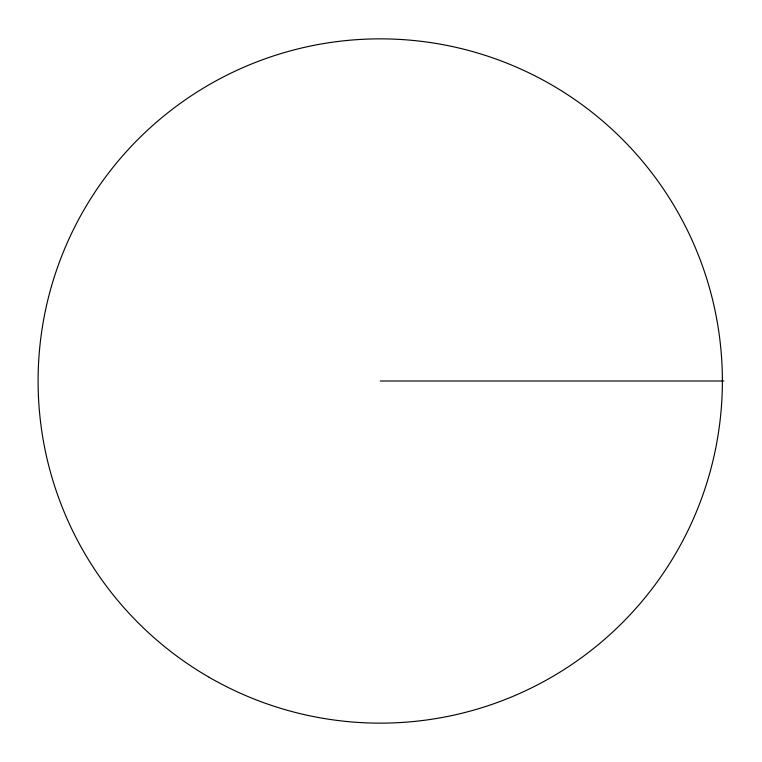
<?xml version="1.0" encoding="UTF-8"?>
<svg xmlns="http://www.w3.org/2000/svg" width="762" height="762" viewBox="0 0 762 762"><rect width="100%" height="100%" fill="white"/><g stroke="black" fill="none" stroke-linecap="round" stroke-linejoin="round"><path stroke-width="1.14" d="M380.238 381L723.9 381M209.169 677.304A342.138 342.138 0 0 0 722.376 381A342.138 342.138 0 0 0 209.169 84.696A342.138 342.138 0 0 0 209.169 677.304"/></g></svg>
